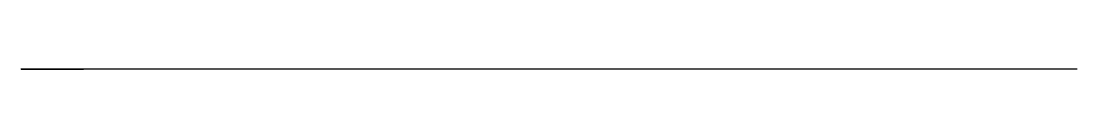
# Model space of a CAD drawing. Header units: millimetres. Extents: x 126.6 to 143.9, y 0 to 0.
import ezdxf

# ---------------------------------------------------------------- set-up
doc = ezdxf.new("R2010")
doc.units = ezdxf.units.MM
doc.layers.get('0').update_dxf_attribs({"color": 194, "true_color": 0x551cb1})

msp = doc.modelspace()

# ---------------------------------------------------------------- linework, layer by layer
at = {"color": 74, "true_color": 0x58b11b, "extrusion": (0, -1, -1.19209e-07)}
msp.add_lwpolyline([(126.636, 129.067), (126.636, 94.962), (127.659, 94.07), (127.659, 26.069), (126.636, 25.183), (126.636, -0.743), (143.933, -0.743), (143.933, 84.486), (143.931, 84.569), (143.924, 84.652), (143.914, 84.733), (143.9, 84.813), (143.882, 84.892), (143.86, 84.969), (143.834, 85.045), (143.805, 85.119), (143.772, 85.191), (143.736, 85.261), (143.697, 85.329), (143.655, 85.395), (143.609, 85.459), (143.561, 85.521), (143.51, 85.58), (143.456, 85.636), (143.399, 85.69), (143.34, 85.741), (143.279, 85.79), (143.215, 85.835), (143.149, 85.878), (143.08, 85.917), (143.01, 85.953), (142.938, 85.985), (142.864, 86.015), (142.789, 86.04), (142.711, 86.062), (142.633, 86.08), (142.553, 86.095), (142.471, 86.105), (142.389, 86.111), (142.305, 86.113), (140.154, 86.113), (140.154, 106.786), (140.153, 106.828), (140.15, 106.87), (140.145, 106.911), (140.137, 106.951), (140.128, 106.99), (140.117, 107.029), (140.104, 107.067), (140.09, 107.104), (140.073, 107.141), (140.055, 107.176), (140.035, 107.21), (140.014, 107.243), (139.991, 107.275), (139.967, 107.306), (139.941, 107.336), (139.914, 107.364), (139.886, 107.391), (139.856, 107.417), (139.825, 107.441), (139.793, 107.464), (139.76, 107.486), (139.726, 107.505), (139.69, 107.523), (139.654, 107.54), (139.617, 107.554), (139.579, 107.567), (139.54, 107.578), (139.501, 107.587), (139.46, 107.595), (139.42, 107.6), (139.378, 107.603), (139.336, 107.604), (136.111, 107.604), (136.111, 127.952), (136.109, 128.009), (136.105, 128.066), (136.098, 128.122), (136.088, 128.176), (136.075, 128.23), (136.06, 128.283), (136.043, 128.335), (136.023, 128.385), (136.001, 128.434), (135.976, 128.482), (135.949, 128.529), (135.92, 128.574), (135.889, 128.618), (135.856, 128.66), (135.821, 128.7), (135.784, 128.739), (135.746, 128.776), (135.705, 128.811), (135.663, 128.844), (135.62, 128.875), (135.575, 128.904), (135.528, 128.931), (135.48, 128.955), (135.431, 128.978), (135.38, 128.997), (135.329, 129.015), (135.276, 129.03), (135.222, 129.042), (135.167, 129.052), (135.112, 129.059), (135.055, 129.064), (134.998, 129.065)], close=True, dxfattribs=at)

doc.saveas('drawing.dxf')
